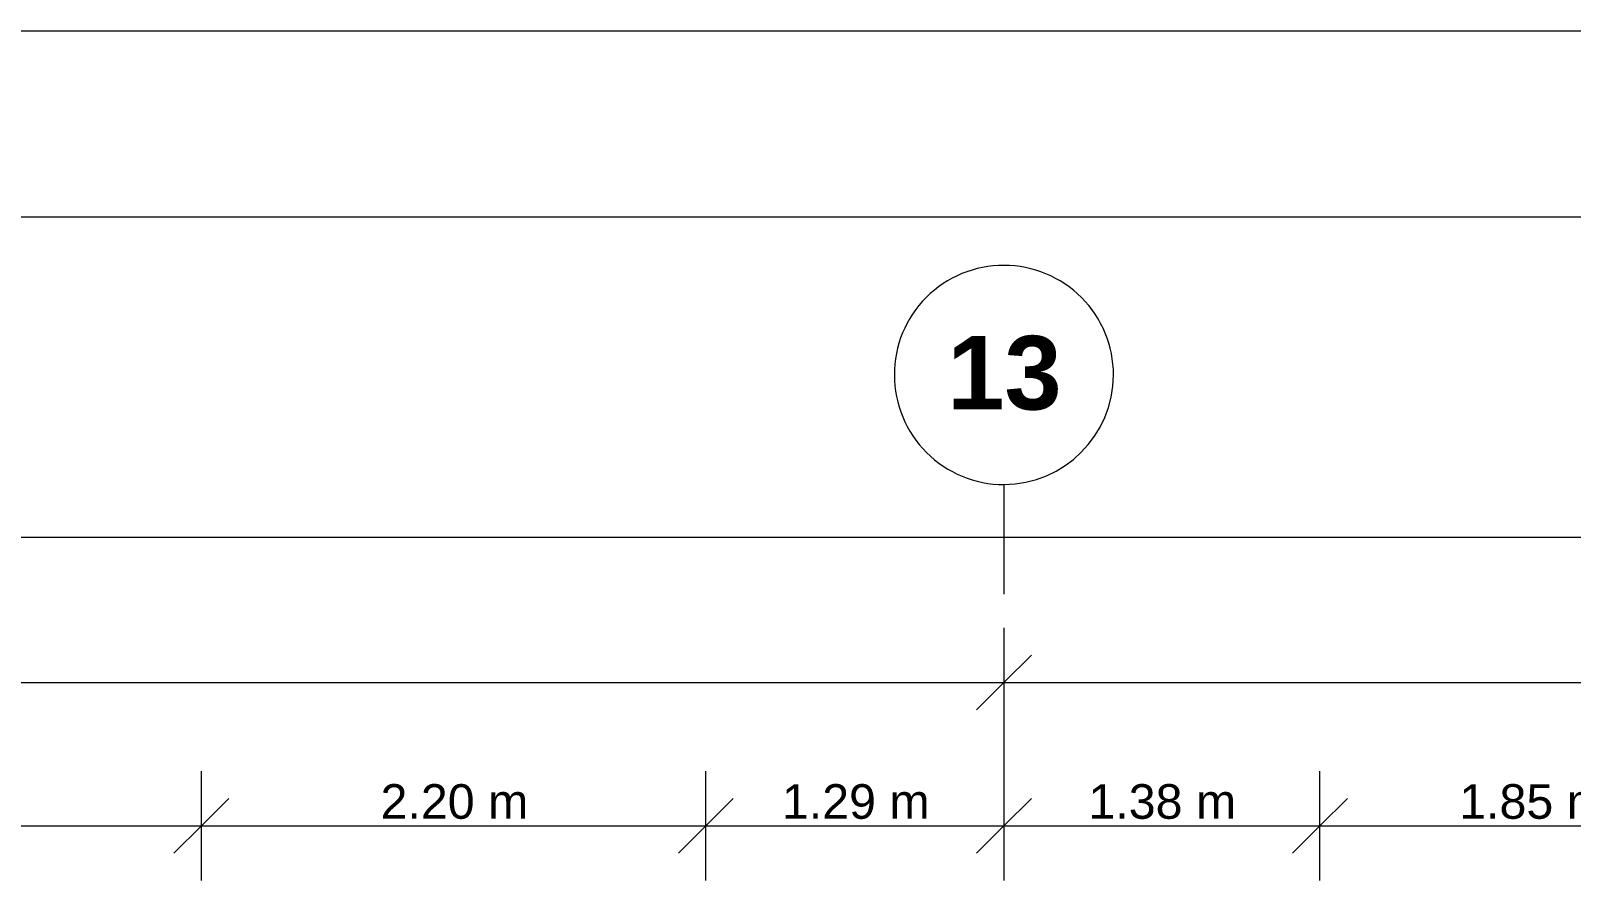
# Model space of a CAD drawing. Header units: metres. Extents: x 98 to 337, y -7 to 53.
# Drawn here: x 112.9 to 119.6, y 49.69 to 53.4 of the extents above; entities that cross this region are included whole.
import ezdxf

# ---------------------------------------------------------------- set-up
doc = ezdxf.new("R2010")
doc.units = ezdxf.units.M
doc.layers.add('PDF_Geometry', color=7, linetype='Continuous', lineweight=0, true_color=0xaaaaaa)
doc.layers.add('PDF_Text', color=7, linetype='Continuous', lineweight=0)
doc.styles.add('PDF Helvetica', font='')
doc.styles.add('PDF Helvetica Bold', font='')
doc.styles.get('PDF Helvetica').set_extended_font_data('Helvetica')
doc.styles.get('PDF Helvetica Bold').set_extended_font_data('Helvetica', bold=True)

msp = doc.modelspace()

# ---------------------------------------------------------------- linework, layer by layer
at = {"layer": 'PDF_Geometry', "color": 7, "lineweight": 0}
msp.add_lwpolyline([(188.0788, 53.3989), (188.0788, -6.5801), (98.1077, -6.5801), (98.1077, 53.3989)], close=True, dxfattribs=at)
msp.add_lwpolyline([(187.6018, 52.5879), (99.2073, 52.5879), (99.2073, -5.9158), (187.6018, -5.9158)], dxfattribs=at)
at = {"layer": 'PDF_Geometry', "lineweight": 0}
msp.add_lwpolyline([(117.1309, 52.3781, 0.418241), (116.6544, 51.9015, 0.414665), (117.1309, 51.4251, 0.411074), (117.6074, 51.9015, 0.414659)], format="xyb", close=True, dxfattribs=at)
for points in [[(117.1309, 51.4251), (117.1309, 50.9486)], [(107.6972, 51.196), (158.751, 51.196)], [(117.1309, 50.8019), (117.1309, 50.5637), (117.1309, 50.3255)], [(117.1309, 50.7882), (117.1309, 50.6278)], [(117.25, 50.6829), (117.1309, 50.5637), (117.0118, 50.4446)], [(107.6972, 50.5637), (117.1309, 50.5637), (126.3264, 50.5637), (135.5219, 50.5637), (144.7219, 50.5637), (153.9174, 50.5637), (158.751, 50.5637)], [(117.1309, 50.4721), (117.1309, 49.8352)], [(113.6397, 49.7023), (113.6397, 49.9406), (113.6397, 50.1789)], [(115.8343, 49.7023), (115.8343, 49.9406), (115.8343, 50.1789)], [(117.1309, 50.1789), (117.1309, 49.9406), (117.1309, 49.7023)], [(118.5054, 49.7023), (118.5054, 49.9406), (118.5054, 50.1789)], [(113.7588, 50.0597), (113.6397, 49.9406), (113.5205, 49.8215)], [(115.9534, 50.0597), (115.8343, 49.9406), (115.7152, 49.8215)], [(117.25, 50.0597), (117.1309, 49.9406), (117.0118, 49.8215)], [(118.6245, 50.0597), (118.5054, 49.9406), (118.3863, 49.8215)], [(106.2586, 49.9406), (107.9354, 49.9406), (109.2733, 49.9406), (110.0338, 49.9406), (113.6397, 49.9406), (115.8343, 49.9406), (117.1309, 49.9406), (118.5054, 49.9406), (120.3565, 49.9406)]]:
    msp.add_lwpolyline(points, dxfattribs=at)

# ---------------------------------------------------------------- texts
at = {"layer": 'PDF_Text', "lineweight": 0, "attachment_point": 4}
for s, insert, char_height, style in [('13', (116.8842, 51.9091), 0.32008, 'PDF Helvetica Bold'), ('2.20 m', (114.4192, 50.0453), 0.15053, 'PDF Helvetica'), ('1.29 m', (116.1649, 50.0453), 0.15053, 'PDF Helvetica'), ('1.38 m', (117.4982, 50.0453), 0.15053, 'PDF Helvetica'), ('1.85 m', (119.111, 50.0453), 0.15053, 'PDF Helvetica')]:
    msp.add_mtext(s, dxfattribs=dict(at, insert=insert, char_height=char_height, style=style))

doc.saveas('drawing.dxf')
